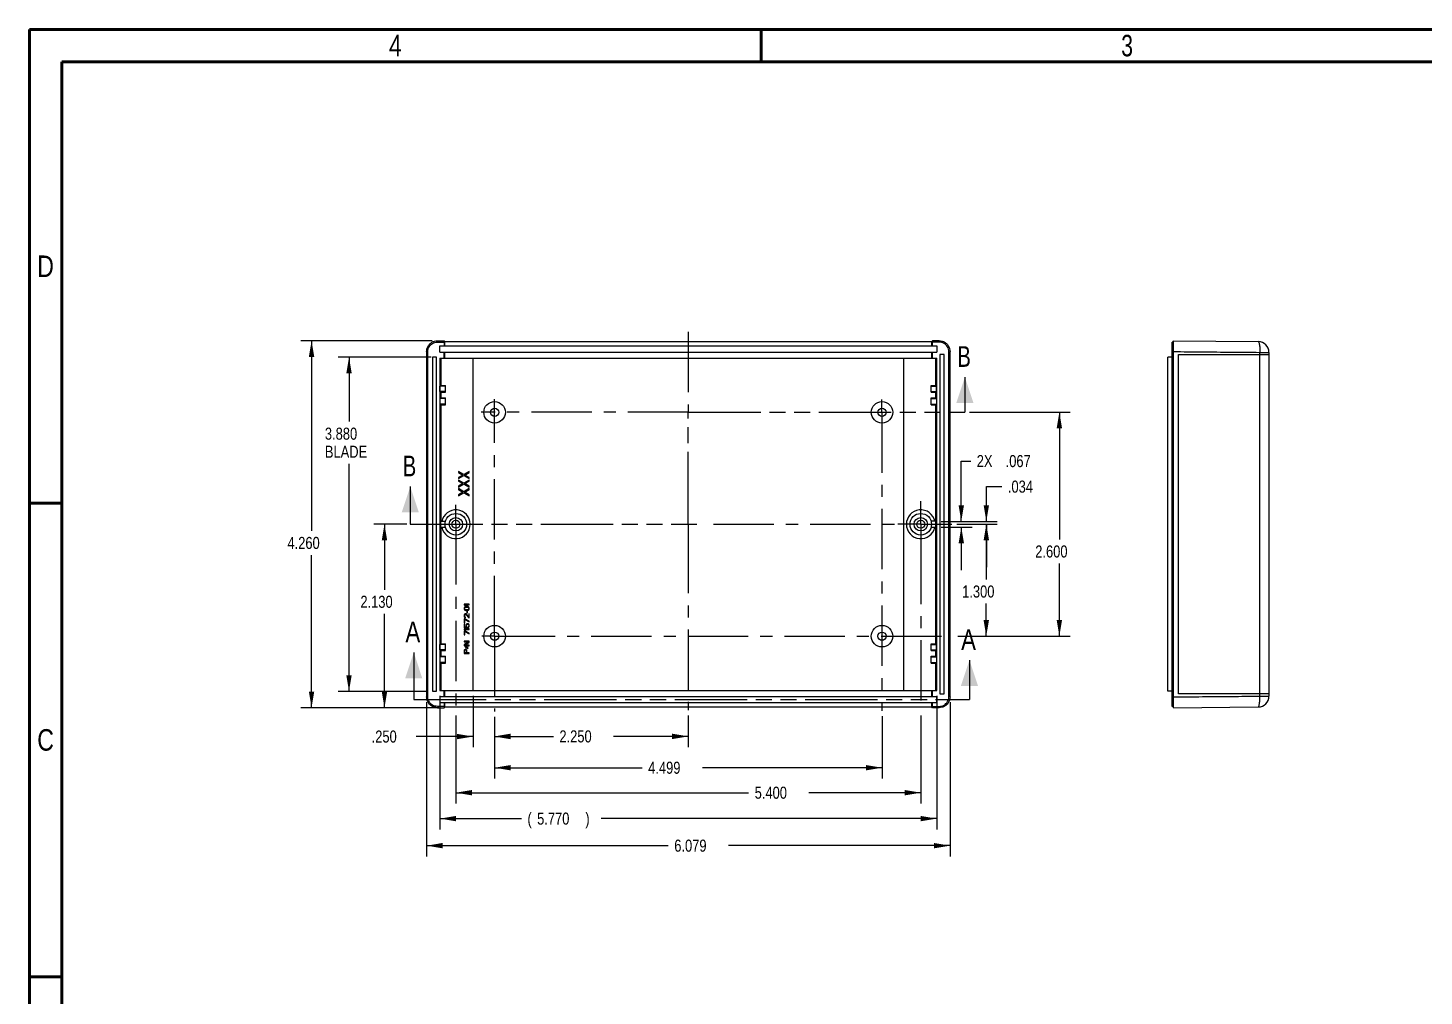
# Model space of a CAD drawing. Extents: x 0.7 to 34.8, y 0.4 to 22.5.
# Drawn here: x 0.73 to 16.95, y 11.28 to 22.52 of the extents above; entities that cross this region are included whole.
import ezdxf
from ezdxf.enums import TextEntityAlignment as Align

# ---------------------------------------------------------------- set-up
doc = ezdxf.new("R2010")
doc.units = 0
doc.header["$LTSCALE"] = 1.87
doc.header["$MEASUREMENT"] = 0
doc.linetypes.add('CENTER', pattern=[0.6, 0.375, -0.075, 0.075, -0.075])
doc.linetypes.add('PHANTOM', pattern=[0.8, 0.45, -0.05, 0.1, -0.05, 0.1, -0.05])
doc.layers.get('0').update_dxf_attribs({"linetype": 'CONTINUOUS'})
for name, color, linetype in [('5_ALL_CURVES', 7, 'CONTINUOUS'), ('8_ALL_NOTES_BALLOONS_SYMBOLS_GT', 7, 'CONTINUOUS'), ('DEFAULT_1', 7, 'CENTER'), ('DEFAULT_3', 7, 'PHANTOM'), ('DIMS-ALL', 7, 'CONTINUOUS')]:
    doc.layers.add(name, color=color, linetype=linetype)
doc.styles.get("Standard").update_dxf_attribs({"font": 'txt', "width": 0.8})
doc.styles.add('TEXTSTYLE_1', font='txt', dxfattribs={"width": 0.8})
doc.styles.add('TEXTSTYLE_2', font='txt', dxfattribs={"width": 0.8})
doc.dimstyles.new('DIMSTYLE_1', dxfattribs={"dimtxt": 0.14, "dimasz": 0.1875, "dimexe": 0.18, "dimexo": 0.0625, "dimgap": 0.09, "dimtad": 0, "dimtih": 1, "dimtoh": 1, "dimdec": 3, "dimzin": 4, "dimtxsty": 'STANDARD', "dimblk": '_ARROW_FILLED', "dimblk1": '_ARROW_FILLED', "dimblk2": '_ARROW_FILLED', "dimcen": 0.09, "dimazin": 3, "dimtfac": 1, "dimtdec": 3, "dimtofl": 0, "dimtmove": 0, "dimatfit": 3, "dimtolj": 1, "dimtzin": 4})

# ---------------------------------------------------------------- blocks, each defined once
blk = doc.blocks.new('_ARROW_FILLED')
at = {"color": 0, "linetype": 'BYBLOCK'}
blk.add_solid([(0, 0), (-1, 0.167), (-1, -0.167)], dxfattribs=at)
blk = doc.blocks.new('*D0')
at = {"layer": 'DIMS-ALL', "color": 2, "linetype": 'CONTINUOUS'}
for p, q in [((11.865, 16.788), (11.865, 17.191)), ((11.865, 17.191), (12.045, 17.191)), ((11.342, 16.788), (11.99, 16.788)), ((11.521, 16.754), (11.99, 16.754)), ((11.865, 16.754), (11.865, 16.254))]:
    blk.add_line(p, q, dxfattribs=at)
at = {"layer": 'DIMS-ALL', "color": 2, "linetype": 'CONTINUOUS', "xscale": 0.1875, "yscale": 0.1875, "zscale": 0.1875}
for p, rotation in [((11.865, 16.788), 270), ((11.865, 16.754), 90)]:
    blk.add_blockref('_ARROW_FILLED', p, dxfattribs=dict(at, rotation=rotation))
at = {"layer": 'DIMS-ALL', "color": 2, "linetype": 'CONTINUOUS', "width": 0.8}
blk.add_text('.034', height=0.14, dxfattribs=at).set_placement((12.115, 17.121))
blk = doc.blocks.new('*D1')
at = {"layer": 'DIMS-ALL', "color": 2, "linetype": 'CONTINUOUS'}
for p, q in [((11.574, 16.788), (11.574, 17.488)), ((11.574, 17.488), (11.683, 17.488)), ((11.342, 16.788), (11.699, 16.788)), ((11.342, 16.721), (11.699, 16.721)), ((11.574, 16.721), (11.574, 16.221))]:
    blk.add_line(p, q, dxfattribs=at)
at = {"layer": 'DIMS-ALL', "color": 2, "linetype": 'CONTINUOUS', "xscale": 0.1875, "yscale": 0.1875, "zscale": 0.1875}
for p, rotation in [((11.574, 16.788), 270), ((11.574, 16.721), 90)]:
    blk.add_blockref('_ARROW_FILLED', p, dxfattribs=dict(at, rotation=rotation))
at = {"layer": 'DIMS-ALL', "color": 2, "linetype": 'CONTINUOUS', "width": 0.8}
for s, p in [('2X ', (11.753, 17.418)), ('.067', (12.089, 17.418))]:
    blk.add_text(s, height=0.14, dxfattribs=at).set_placement(p)
blk = doc.blocks.new('*D2')
at = {"layer": 'DIMS-ALL', "color": 2, "linetype": 'CONTINUOUS'}
for p, q in [((11.527, 16.754), (11.989, 16.754)), ((11.864, 16.754), (11.864, 16.113)), ((11.864, 15.454), (11.864, 15.833)), ((11.535, 15.454), (11.989, 15.454))]:
    blk.add_line(p, q, dxfattribs=at)
at = {"layer": 'DIMS-ALL', "color": 2, "linetype": 'CONTINUOUS', "xscale": 0.1875, "yscale": 0.1875, "zscale": 0.1875}
for p, rotation in [((11.864, 16.754), 90), ((11.864, 15.454), 270)]:
    blk.add_blockref('_ARROW_FILLED', p, dxfattribs=dict(at, rotation=rotation))
at = {"layer": 'DIMS-ALL', "color": 2, "linetype": 'CONTINUOUS', "width": 0.8}
blk.add_text('1.300', height=0.14, dxfattribs=at).set_placement((11.584, 15.903))
blk = doc.blocks.new('*D3')
at = {"layer": 'DIMS-ALL', "color": 2, "linetype": 'CONTINUOUS'}
for p, q in [((6.153, 14.517), (6.153, 14.166)), ((8.403, 14.534), (8.403, 14.166)), ((6.153, 14.291), (6.836, 14.291)), ((8.403, 14.291), (7.536, 14.291))]:
    blk.add_line(p, q, dxfattribs=at)
at = {"layer": 'DIMS-ALL', "color": 2, "linetype": 'CONTINUOUS', "xscale": 0.1875, "yscale": 0.1875, "zscale": 0.1875, "rotation": 180}
blk.add_blockref('_ARROW_FILLED', (6.153, 14.291), dxfattribs=at)
at = {"layer": 'DIMS-ALL', "color": 2, "linetype": 'CONTINUOUS', "xscale": 0.1875, "yscale": 0.1875, "zscale": 0.1875}
blk.add_blockref('_ARROW_FILLED', (8.403, 14.291), dxfattribs=at)
at = {"layer": 'DIMS-ALL', "color": 2, "linetype": 'CONTINUOUS', "width": 0.8}
blk.add_text('2.250', height=0.14, dxfattribs=at).set_placement((6.906, 14.221))
blk = doc.blocks.new('*D4')
at = {"layer": 'DIMS-ALL', "color": 2, "linetype": 'CONTINUOUS'}
for p, q in [((5.903, 14.762), (5.903, 14.164)), ((6.153, 14.517), (6.153, 14.164)), ((5.903, 14.289), (5.243, 14.289)), ((6.153, 14.289), (6.653, 14.289))]:
    blk.add_line(p, q, dxfattribs=at)
at = {"layer": 'DIMS-ALL', "color": 2, "linetype": 'CONTINUOUS', "xscale": 0.1875, "yscale": 0.1875, "zscale": 0.1875}
blk.add_blockref('_ARROW_FILLED', (5.903, 14.289), dxfattribs=at)
at = {"layer": 'DIMS-ALL', "color": 2, "linetype": 'CONTINUOUS', "xscale": 0.1875, "yscale": 0.1875, "zscale": 0.1875, "rotation": 180}
blk.add_blockref('_ARROW_FILLED', (6.153, 14.289), dxfattribs=at)
at = {"layer": 'DIMS-ALL', "color": 2, "linetype": 'CONTINUOUS', "width": 0.8}
blk.add_text('.250', height=0.14, dxfattribs=at).set_placement((4.725, 14.219))
blk = doc.blocks.new('*D5')
at = {"layer": 'DIMS-ALL', "color": 2, "linetype": 'CONTINUOUS'}
for p, q in [((6.153, 14.517), (6.153, 13.802)), ((10.653, 14.526), (10.653, 13.802)), ((6.153, 13.927), (7.867, 13.927)), ((10.653, 13.927), (8.567, 13.927))]:
    blk.add_line(p, q, dxfattribs=at)
at = {"layer": 'DIMS-ALL', "color": 2, "linetype": 'CONTINUOUS', "xscale": 0.1875, "yscale": 0.1875, "zscale": 0.1875, "rotation": 180}
blk.add_blockref('_ARROW_FILLED', (6.153, 13.927), dxfattribs=at)
at = {"layer": 'DIMS-ALL', "color": 2, "linetype": 'CONTINUOUS', "xscale": 0.1875, "yscale": 0.1875, "zscale": 0.1875}
blk.add_blockref('_ARROW_FILLED', (10.653, 13.927), dxfattribs=at)
at = {"layer": 'DIMS-ALL', "color": 2, "linetype": 'CONTINUOUS', "width": 0.8}
blk.add_text('4.499', height=0.14, dxfattribs=at).set_placement((7.937, 13.857))
blk = doc.blocks.new('*D6')
at = {"layer": 'DIMS-ALL', "color": 2, "linetype": 'CONTINUOUS'}
for p, q in [((5.703, 14.534), (5.703, 13.512)), ((11.103, 14.534), (11.103, 13.512)), ((5.703, 13.637), (9.104, 13.637)), ((11.103, 13.637), (9.804, 13.637))]:
    blk.add_line(p, q, dxfattribs=at)
at = {"layer": 'DIMS-ALL', "color": 2, "linetype": 'CONTINUOUS', "xscale": 0.1875, "yscale": 0.1875, "zscale": 0.1875, "rotation": 180}
blk.add_blockref('_ARROW_FILLED', (5.703, 13.637), dxfattribs=at)
at = {"layer": 'DIMS-ALL', "color": 2, "linetype": 'CONTINUOUS', "xscale": 0.1875, "yscale": 0.1875, "zscale": 0.1875}
blk.add_blockref('_ARROW_FILLED', (11.103, 13.637), dxfattribs=at)
at = {"layer": 'DIMS-ALL', "color": 2, "linetype": 'CONTINUOUS', "width": 0.8}
blk.add_text('5.400', height=0.14, dxfattribs=at).set_placement((9.174, 13.567))
blk = doc.blocks.new('*D7')
at = {"layer": 'DIMS-ALL', "color": 2, "linetype": 'CONTINUOUS'}
for p, q in [((5.518, 14.762), (5.518, 13.211)), ((11.288, 14.762), (11.288, 13.211)), ((5.518, 13.336), (6.465, 13.336)), ((11.288, 13.336), (7.389, 13.336))]:
    blk.add_line(p, q, dxfattribs=at)
at = {"layer": 'DIMS-ALL', "color": 2, "linetype": 'CONTINUOUS', "xscale": 0.1875, "yscale": 0.1875, "zscale": 0.1875, "rotation": 180}
blk.add_blockref('_ARROW_FILLED', (5.518, 13.336), dxfattribs=at)
at = {"layer": 'DIMS-ALL', "color": 2, "linetype": 'CONTINUOUS', "xscale": 0.1875, "yscale": 0.1875, "zscale": 0.1875}
blk.add_blockref('_ARROW_FILLED', (11.288, 13.336), dxfattribs=at)
at = {"layer": 'DIMS-ALL', "color": 2, "linetype": 'CONTINUOUS', "width": 0.8}
for s, p in [('(', (6.535, 13.266)), ('5.770', (6.647, 13.266)), (')', (7.207, 13.266))]:
    blk.add_text(s, height=0.14, dxfattribs=at).set_placement(p)
blk = doc.blocks.new('*D8')
at = {"layer": 'DIMS-ALL', "color": 2, "linetype": 'CONTINUOUS'}
for p, q in [((5.363, 14.687), (5.363, 12.897)), ((11.443, 14.687), (11.443, 12.897)), ((5.363, 13.022), (8.17, 13.022)), ((11.443, 13.022), (8.87, 13.022))]:
    blk.add_line(p, q, dxfattribs=at)
at = {"layer": 'DIMS-ALL', "color": 2, "linetype": 'CONTINUOUS', "xscale": 0.1875, "yscale": 0.1875, "zscale": 0.1875, "rotation": 180}
blk.add_blockref('_ARROW_FILLED', (5.363, 13.022), dxfattribs=at)
at = {"layer": 'DIMS-ALL', "color": 2, "linetype": 'CONTINUOUS', "xscale": 0.1875, "yscale": 0.1875, "zscale": 0.1875}
blk.add_blockref('_ARROW_FILLED', (11.443, 13.022), dxfattribs=at)
at = {"layer": 'DIMS-ALL', "color": 2, "linetype": 'CONTINUOUS', "width": 0.8}
blk.add_text('6.079', height=0.14, dxfattribs=at).set_placement((8.24, 12.952))
blk = doc.blocks.new('*D9')
at = {"layer": 'DIMS-ALL', "color": 2, "linetype": 'CONTINUOUS'}
for p, q in [((5.135, 16.754), (4.749, 16.754)), ((4.874, 16.754), (4.874, 15.994)), ((4.874, 14.624), (4.874, 15.714)), ((5.405, 14.624), (4.749, 14.624))]:
    blk.add_line(p, q, dxfattribs=at)
at = {"layer": 'DIMS-ALL', "color": 2, "linetype": 'CONTINUOUS', "xscale": 0.1875, "yscale": 0.1875, "zscale": 0.1875}
for p, rotation in [((4.874, 16.754), 90), ((4.874, 14.624), 270)]:
    blk.add_blockref('_ARROW_FILLED', p, dxfattribs=dict(at, rotation=rotation))
at = {"layer": 'DIMS-ALL', "color": 2, "linetype": 'CONTINUOUS', "width": 0.8}
blk.add_text('2.130', height=0.14, dxfattribs=at).set_placement((4.594, 15.784))
blk = doc.blocks.new('*D10')
at = {"layer": 'DIMS-ALL', "color": 2, "linetype": 'CONTINUOUS'}
for p, q in [((5.416, 18.694), (4.337, 18.694)), ((4.462, 18.694), (4.462, 17.946)), ((4.462, 14.814), (4.462, 17.456)), ((5.371, 14.814), (4.337, 14.814))]:
    blk.add_line(p, q, dxfattribs=at)
at = {"layer": 'DIMS-ALL', "color": 2, "linetype": 'CONTINUOUS', "xscale": 0.1875, "yscale": 0.1875, "zscale": 0.1875}
for p, rotation in [((4.462, 18.694), 90), ((4.462, 14.814), 270)]:
    blk.add_blockref('_ARROW_FILLED', p, dxfattribs=dict(at, rotation=rotation))
at = {"layer": 'DIMS-ALL', "color": 2, "linetype": 'CONTINUOUS', "width": 0.8}
for s, p in [('3.880', (4.182, 17.736)), ('BLADE', (4.182, 17.526))]:
    blk.add_text(s, height=0.14, dxfattribs=at).set_placement(p)
blk = doc.blocks.new('*D11')
at = {"layer": 'DIMS-ALL', "color": 2, "linetype": 'CONTINUOUS'}
for p, q in [((5.426, 18.884), (3.902, 18.884)), ((4.027, 18.884), (4.027, 16.677)), ((4.027, 14.624), (4.027, 16.397)), ((5.506, 14.624), (3.902, 14.624))]:
    blk.add_line(p, q, dxfattribs=at)
at = {"layer": 'DIMS-ALL', "color": 2, "linetype": 'CONTINUOUS', "xscale": 0.1875, "yscale": 0.1875, "zscale": 0.1875}
for p, rotation in [((4.027, 18.884), 90), ((4.027, 14.624), 270)]:
    blk.add_blockref('_ARROW_FILLED', p, dxfattribs=dict(at, rotation=rotation))
at = {"layer": 'DIMS-ALL', "color": 2, "linetype": 'CONTINUOUS', "width": 0.8}
blk.add_text('4.260', height=0.14, dxfattribs=at).set_placement((3.747, 16.467))
blk = doc.blocks.new('*D13')
at = {"layer": 'DIMS-ALL', "color": 2, "linetype": 'CONTINUOUS'}
for p, q in [((11.669, 18.054), (12.838, 18.054)), ((12.713, 18.054), (12.713, 16.578)), ((12.713, 15.454), (12.713, 16.298)), ((11.535, 15.454), (12.838, 15.454))]:
    blk.add_line(p, q, dxfattribs=at)
at = {"layer": 'DIMS-ALL', "color": 2, "linetype": 'CONTINUOUS', "xscale": 0.1875, "yscale": 0.1875, "zscale": 0.1875}
for p, rotation in [((12.713, 18.054), 90), ((12.713, 15.454), 270)]:
    blk.add_blockref('_ARROW_FILLED', p, dxfattribs=dict(at, rotation=rotation))
at = {"layer": 'DIMS-ALL', "color": 2, "linetype": 'CONTINUOUS', "width": 0.8}
blk.add_text('2.600', height=0.14, dxfattribs=at).set_placement((12.433, 16.368))

msp = doc.modelspace()

# ---------------------------------------------------------------- linework, layer by layer
at = {"color": 7, "linetype": 'CONTINUOUS'}
for p, q in [((5.4882, 18.8692), (5.5682, 18.8692)), ((5.4885, 18.8841), (5.5683, 18.8841)), ((5.5182, 18.7542), (5.5182, 18.8242)), ((5.5182, 18.8242), (11.2882, 18.8242)), ((5.5683, 18.8841), (5.5682, 18.8242)), ((5.5683, 18.8841), (5.5766, 18.8758)), ((5.5766, 18.8242), (5.5766, 18.8758)), ((5.5766, 18.8758), (11.2298, 18.8758)), ((11.2381, 18.8841), (11.2298, 18.8758)), ((11.2298, 18.8242), (11.2298, 18.8758)), ((11.3179, 18.8841), (11.2381, 18.8841)), ((11.2382, 18.8242), (11.2381, 18.8841)), ((11.3182, 18.8692), (11.2382, 18.8692)), ((11.2882, 18.8242), (11.2882, 18.7542)), ((14.0229, 14.6392), (14.0229, 18.8692)), ((14.0379, 18.8692), (14.0229, 18.8692)), ((14.0379, 14.6243), (14.0379, 18.8841)), ((14.0379, 18.8841), (15.024, 18.8755)), ((5.3635, 18.7591), (5.3635, 14.7493)), ((5.3782, 14.7492), (5.3782, 18.7592)), ((5.4332, 18.6942), (5.4332, 14.8142)), ((5.4782, 18.6942), (5.4332, 18.6942)), ((5.4782, 14.8142), (5.4782, 18.6942)), ((5.5182, 18.7542), (11.2882, 18.7542)), ((5.5182, 18.6842), (5.5182, 14.8242)), ((5.5182, 18.6842), (11.2882, 18.6842)), ((5.5269, 18.6842), (5.5269, 18.3672)), ((5.5682, 18.6842), (5.5682, 18.7542)), ((5.5766, 18.6842), (5.5766, 18.7542)), ((11.2298, 18.6842), (11.2298, 18.7542)), ((11.2382, 18.6842), (11.2382, 18.7542)), ((11.2795, 18.3672), (11.2795, 18.6842)), ((11.2882, 14.8242), (11.2882, 18.6842)), ((11.3742, 18.7242), (11.3262, 18.7242)), ((11.3262, 18.7242), (11.3262, 14.7842)), ((11.3742, 14.7842), (11.3742, 18.7242)), ((11.4282, 14.7492), (11.4282, 18.7592)), ((11.4429, 14.7493), (11.4429, 18.7591)), ((13.9729, 14.8142), (13.9729, 18.6942)), ((14.0229, 18.6942), (13.9729, 18.6942)), ((14.0379, 18.7592), (14.0229, 18.7592)), ((15.0419, 14.7579), (15.0419, 18.7505)), ((15.0419, 18.7505), (15.1479, 18.7505)), ((15.1479, 18.7505), (15.1479, 14.7579)), ((5.5269, 18.3672), (5.5188, 18.359)), ((5.5188, 18.2954), (5.5188, 18.359)), ((5.5838, 18.359), (5.5188, 18.359)), ((5.5269, 18.3672), (5.5838, 18.3672)), ((5.5838, 18.2872), (5.5838, 18.3672)), ((11.2226, 18.3672), (11.2795, 18.3672)), ((11.2226, 18.2872), (11.2226, 18.3672)), ((11.2226, 18.359), (11.2876, 18.359)), ((11.2795, 18.3672), (11.2876, 18.359)), ((11.2876, 18.2954), (11.2876, 18.359)), ((11.6159, 18.462), (11.6159, 18.0542)), ((5.5269, 18.2872), (5.5188, 18.2954)), ((5.5838, 18.2954), (5.5188, 18.2954)), ((5.5269, 18.2212), (5.5188, 18.213)), ((5.5188, 18.213), (5.5188, 18.1494)), ((5.5838, 18.213), (5.5188, 18.213)), ((5.5269, 18.2872), (5.5269, 18.2212)), ((5.5269, 18.2872), (5.5838, 18.2872)), ((5.5269, 18.2212), (5.5838, 18.2212)), ((5.5838, 18.1412), (5.5838, 18.2212)), ((11.2226, 18.2954), (11.2876, 18.2954)), ((11.2226, 18.2872), (11.2795, 18.2872)), ((11.2226, 18.2212), (11.2795, 18.2212)), ((11.2226, 18.1412), (11.2226, 18.2212)), ((11.2226, 18.213), (11.2876, 18.213)), ((11.2795, 18.2872), (11.2876, 18.2954)), ((11.2795, 18.2212), (11.2795, 18.2872)), ((11.2795, 18.2212), (11.2876, 18.213)), ((11.2876, 18.213), (11.2876, 18.1494)), ((5.5269, 18.1412), (5.5188, 18.1494)), ((5.5838, 18.1494), (5.5188, 18.1494)), ((5.5269, 18.1412), (5.5269, 16.7872)), ((5.5269, 18.1412), (5.5838, 18.1412)), ((11.2226, 18.1494), (11.2876, 18.1494)), ((11.2226, 18.1412), (11.2795, 18.1412)), ((11.2795, 18.1412), (11.2876, 18.1494)), ((11.2795, 15.3672), (11.2795, 18.1412)), ((5.7351, 17.3673), (5.7351, 17.3548)), ((5.7958, 17.3319), (5.7351, 17.3673)), ((5.7351, 17.3548), (5.7853, 17.3257)), ((5.8592, 17.3673), (5.7958, 17.3319)), ((5.809, 17.3257), (5.8592, 17.3548)), ((5.8592, 17.3548), (5.8592, 17.3673)), ((5.174, 17.1909), (5.174, 16.7542)), ((5.7853, 17.3257), (5.7351, 17.2965)), ((5.7351, 17.284), (5.7958, 17.3194)), ((5.7351, 17.2965), (5.7351, 17.284)), ((5.7351, 17.2674), (5.7351, 17.2549)), ((5.7958, 17.232), (5.7351, 17.2674)), ((5.7351, 17.2549), (5.7853, 17.2258)), ((5.7853, 17.2258), (5.7351, 17.1966)), ((5.7351, 17.1841), (5.7958, 17.2195)), ((5.7351, 17.1966), (5.7351, 17.1841)), ((5.7958, 17.3194), (5.8592, 17.284)), ((5.8592, 17.2674), (5.7958, 17.232)), ((5.7958, 17.2195), (5.8592, 17.1841)), ((5.8592, 17.2965), (5.809, 17.3257)), ((5.809, 17.2258), (5.8592, 17.2549)), ((5.8592, 17.1966), (5.809, 17.2258)), ((5.8592, 17.284), (5.8592, 17.2965)), ((5.8592, 17.2549), (5.8592, 17.2674)), ((5.8592, 17.1841), (5.8592, 17.1966)), ((5.7351, 17.1675), (5.7351, 17.155)), ((5.7958, 17.1321), (5.7351, 17.1675)), ((5.7351, 17.155), (5.7853, 17.1258)), ((5.7853, 17.1258), (5.7351, 17.0967)), ((5.7351, 17.0842), (5.7958, 17.1196)), ((5.7351, 17.0967), (5.7351, 17.0842)), ((5.8592, 17.1675), (5.7958, 17.1321)), ((5.7958, 17.1196), (5.8592, 17.0842)), ((5.809, 17.1258), (5.8592, 17.155)), ((5.8592, 17.0967), (5.809, 17.1258)), ((5.8592, 17.155), (5.8592, 17.1675)), ((5.8592, 17.0842), (5.8592, 17.0967)), ((5.5266, 16.7872), (5.5266, 16.7212)), ((5.5826, 16.7872), (5.5266, 16.7872)), ((5.5266, 16.7212), (5.5826, 16.7212)), ((5.5269, 16.7212), (5.5269, 15.3672)), ((11.2795, 16.7882), (11.2235, 16.7882)), ((11.2238, 16.7212), (11.2795, 16.7212)), ((5.7995, 15.8252), (5.7995, 15.8174)), ((5.8589, 15.8252), (5.7995, 15.8252)), ((5.7995, 15.8174), (5.8083, 15.8096)), ((5.8008, 15.7836), (5.7995, 15.7758)), ((5.7995, 15.7758), (5.8008, 15.768)), ((5.8045, 15.7901), (5.8008, 15.7836)), ((5.8008, 15.768), (5.8045, 15.7615)), ((5.8083, 15.794), (5.8045, 15.7901)), ((5.8045, 15.7615), (5.8083, 15.7576)), ((5.8058, 15.7758), (5.8071, 15.7823)), ((5.8071, 15.7693), (5.8058, 15.7758)), ((5.8071, 15.7823), (5.8096, 15.7862)), ((5.8096, 15.7654), (5.8071, 15.7693)), ((5.8083, 15.8096), (5.8185, 15.8096)), ((5.8134, 15.7966), (5.8083, 15.794)), ((5.8083, 15.7576), (5.8134, 15.755)), ((5.8185, 15.8096), (5.8096, 15.8174)), ((5.8096, 15.8174), (5.8589, 15.8174)), ((5.8096, 15.7862), (5.8172, 15.7914)), ((5.8172, 15.7602), (5.8096, 15.7654)), ((5.8172, 15.7979), (5.8134, 15.7966)), ((5.8134, 15.755), (5.8172, 15.7537)), ((5.8235, 15.7992), (5.8172, 15.7979)), ((5.8172, 15.7914), (5.8248, 15.7927)), ((5.8248, 15.7589), (5.8172, 15.7602)), ((5.8172, 15.7537), (5.8235, 15.7524)), ((5.8349, 15.7992), (5.8235, 15.7992)), ((5.8235, 15.7524), (5.8349, 15.7524)), ((5.8248, 15.7927), (5.8336, 15.7927)), ((5.8336, 15.7589), (5.8248, 15.7589)), ((5.8311, 15.742), (5.8311, 15.7238)), ((5.8374, 15.742), (5.8311, 15.742)), ((5.8336, 15.7927), (5.8412, 15.7914)), ((5.8412, 15.7602), (5.8336, 15.7589)), ((5.8412, 15.7979), (5.8349, 15.7992)), ((5.8349, 15.7524), (5.8412, 15.7537)), ((5.8374, 15.7238), (5.8374, 15.742)), ((5.845, 15.7966), (5.8412, 15.7979)), ((5.8412, 15.7914), (5.8488, 15.7862)), ((5.8488, 15.7654), (5.8412, 15.7602)), ((5.8412, 15.7537), (5.845, 15.755)), ((5.8501, 15.794), (5.845, 15.7966)), ((5.845, 15.755), (5.8501, 15.7576)), ((5.8488, 15.7862), (5.8513, 15.7823)), ((5.8513, 15.7693), (5.8488, 15.7654)), ((5.8539, 15.7901), (5.8501, 15.794)), ((5.8501, 15.7576), (5.8539, 15.7615)), ((5.8513, 15.7823), (5.8526, 15.7758)), ((5.8526, 15.7758), (5.8513, 15.7693)), ((5.8577, 15.7836), (5.8539, 15.7901)), ((5.8539, 15.7615), (5.8577, 15.768)), ((5.8589, 15.7758), (5.8577, 15.7836)), ((5.8577, 15.768), (5.8589, 15.7758)), ((5.8589, 15.8174), (5.8589, 15.8252)), ((5.8008, 15.7017), (5.7995, 15.6939)), ((5.7995, 15.6939), (5.7995, 15.6887)), ((5.7995, 15.6887), (5.8008, 15.6796)), ((5.7995, 15.6561), (5.7995, 15.6093)), ((5.8058, 15.6561), (5.7995, 15.6561)), ((5.7995, 15.6093), (5.8058, 15.6093)), ((5.7995, 15.5963), (5.7995, 15.5521)), ((5.8058, 15.5963), (5.7995, 15.5963)), ((5.8033, 15.7069), (5.8008, 15.7017)), ((5.8008, 15.6796), (5.8033, 15.6744)), ((5.8083, 15.7121), (5.8033, 15.7069)), ((5.8033, 15.6744), (5.8083, 15.6692)), ((5.8058, 15.6926), (5.8071, 15.6991)), ((5.8058, 15.6874), (5.8058, 15.6926)), ((5.8071, 15.6809), (5.8058, 15.6874)), ((5.8589, 15.6301), (5.8058, 15.6561)), ((5.8058, 15.6093), (5.8058, 15.6483)), ((5.8058, 15.6483), (5.8589, 15.6223)), ((5.8058, 15.5586), (5.8058, 15.5963)), ((5.8071, 15.6991), (5.8096, 15.703)), ((5.8096, 15.677), (5.8071, 15.6809)), ((5.8134, 15.7134), (5.8083, 15.7121)), ((5.8083, 15.6692), (5.8134, 15.6679)), ((5.8096, 15.703), (5.8134, 15.7056)), ((5.8134, 15.6744), (5.8096, 15.677)), ((5.8159, 15.7134), (5.8134, 15.7134)), ((5.8134, 15.7056), (5.8159, 15.7056)), ((5.8134, 15.6679), (5.8134, 15.6744)), ((5.821, 15.7121), (5.8159, 15.7134)), ((5.8159, 15.7056), (5.821, 15.703)), ((5.8248, 15.7095), (5.821, 15.7121)), ((5.821, 15.703), (5.8526, 15.6666)), ((5.8222, 15.5859), (5.821, 15.5794)), ((5.821, 15.5794), (5.821, 15.5716)), ((5.821, 15.5716), (5.8222, 15.5651)), ((5.826, 15.5924), (5.8222, 15.5859)), ((5.8526, 15.677), (5.8248, 15.7095)), ((5.8311, 15.5963), (5.826, 15.5924)), ((5.8273, 15.5794), (5.8286, 15.5846)), ((5.8273, 15.5716), (5.8273, 15.5794)), ((5.8286, 15.5664), (5.8273, 15.5716)), ((5.8286, 15.5846), (5.8311, 15.5885)), ((5.8311, 15.7238), (5.8374, 15.7238)), ((5.8374, 15.5989), (5.8311, 15.5963)), ((5.8311, 15.5885), (5.8349, 15.5911)), ((5.8349, 15.5911), (5.8387, 15.5924)), ((5.8425, 15.5989), (5.8374, 15.5989)), ((5.8387, 15.5924), (5.8412, 15.5924)), ((5.8412, 15.5924), (5.845, 15.5911)), ((5.8488, 15.5963), (5.8425, 15.5989)), ((5.845, 15.5911), (5.8488, 15.5885)), ((5.8539, 15.5924), (5.8488, 15.5963)), ((5.8488, 15.5885), (5.8513, 15.5846)), ((5.8513, 15.5846), (5.8526, 15.5794)), ((5.8526, 15.5716), (5.8513, 15.5664)), ((5.8526, 15.7134), (5.8526, 15.677)), ((5.8589, 15.7134), (5.8526, 15.7134)), ((5.8526, 15.6666), (5.8589, 15.6666)), ((5.8526, 15.5794), (5.8526, 15.5716)), ((5.8577, 15.5859), (5.8539, 15.5924)), ((5.8589, 15.5794), (5.8577, 15.5859)), ((5.8577, 15.5651), (5.8589, 15.5716)), ((5.8589, 15.6666), (5.8589, 15.7134)), ((5.8589, 15.6223), (5.8589, 15.6301)), ((5.8589, 15.5716), (5.8589, 15.5794)), ((5.7995, 15.5521), (5.8324, 15.5521)), ((5.7995, 15.5417), (5.7995, 15.5339)), ((5.8589, 15.5417), (5.7995, 15.5417)), ((5.7995, 15.5339), (5.8083, 15.5261)), ((5.7995, 15.5157), (5.7995, 15.4688)), ((5.8058, 15.5157), (5.7995, 15.5157)), ((5.7995, 15.4688), (5.8058, 15.4688)), ((5.826, 15.5586), (5.8058, 15.5586)), ((5.8589, 15.4896), (5.8058, 15.5157)), ((5.8058, 15.4688), (5.8058, 15.5079)), ((5.8058, 15.5079), (5.8589, 15.4818)), ((5.8083, 15.5261), (5.8185, 15.5261)), ((5.8185, 15.5261), (5.8096, 15.5339)), ((5.8096, 15.5339), (5.8589, 15.5339)), ((5.8222, 15.5651), (5.826, 15.5586)), ((5.8324, 15.5612), (5.8286, 15.5664)), ((5.8324, 15.5521), (5.8324, 15.5612)), ((5.8488, 15.5625), (5.8437, 15.5599)), ((5.8437, 15.5599), (5.8437, 15.5521)), ((5.8437, 15.5521), (5.8488, 15.5547)), ((5.8513, 15.5664), (5.8488, 15.5625)), ((5.8488, 15.5547), (5.8539, 15.5586)), ((5.8539, 15.5586), (5.8577, 15.5651)), ((5.8589, 15.5339), (5.8589, 15.5417)), ((5.8589, 15.4818), (5.8589, 15.4896)), ((5.2139, 15.2644), (5.2139, 14.7192)), ((5.5269, 15.3672), (5.5188, 15.359)), ((5.5188, 15.2954), (5.5188, 15.359)), ((5.5838, 15.359), (5.5188, 15.359)), ((5.5269, 15.2872), (5.5188, 15.2954)), ((5.5838, 15.2954), (5.5188, 15.2954)), ((5.5269, 15.3672), (5.5838, 15.3672)), ((5.5269, 15.2872), (5.5269, 15.2212)), ((5.5269, 15.2872), (5.5838, 15.2872)), ((5.5838, 15.2872), (5.5838, 15.3672)), ((5.7995, 15.396), (5.7995, 15.3882)), ((5.8589, 15.396), (5.7995, 15.396)), ((5.7995, 15.3882), (5.8501, 15.3882)), ((5.8501, 15.3882), (5.7995, 15.3557)), ((5.7995, 15.3557), (5.7995, 15.344)), ((5.7995, 15.344), (5.8589, 15.344)), ((5.8008, 15.2919), (5.7995, 15.2854)), ((5.7995, 15.2854), (5.7995, 15.2542)), ((5.7995, 15.2542), (5.8589, 15.2542)), ((5.8045, 15.2971), (5.8008, 15.2919)), ((5.8096, 15.301), (5.8045, 15.2971)), ((5.8058, 15.2867), (5.8071, 15.2906)), ((5.8058, 15.262), (5.8058, 15.2867)), ((5.8248, 15.262), (5.8058, 15.262)), ((5.8071, 15.3518), (5.8589, 15.3843)), ((5.8589, 15.3518), (5.8071, 15.3518)), ((5.8071, 15.2906), (5.8096, 15.2932)), ((5.8134, 15.3023), (5.8096, 15.301)), ((5.8096, 15.2932), (5.8134, 15.2945)), ((5.8147, 15.3335), (5.8121, 15.3296)), ((5.8121, 15.3296), (5.8437, 15.3127)), ((5.8185, 15.3023), (5.8134, 15.3023)), ((5.8134, 15.2945), (5.8172, 15.2945)), ((5.8463, 15.3166), (5.8147, 15.3335)), ((5.8172, 15.2945), (5.821, 15.2932)), ((5.8222, 15.301), (5.8185, 15.3023)), ((5.821, 15.2932), (5.8235, 15.2906)), ((5.8273, 15.2971), (5.8222, 15.301)), ((5.8235, 15.2906), (5.8248, 15.2867)), ((5.8248, 15.2867), (5.8248, 15.262)), ((5.8311, 15.2919), (5.8273, 15.2971)), ((5.8324, 15.2854), (5.8311, 15.2919)), ((5.8324, 15.262), (5.8324, 15.2854)), ((5.8589, 15.262), (5.8324, 15.262)), ((5.8437, 15.3127), (5.8463, 15.3166)), ((5.8589, 15.3843), (5.8589, 15.396)), ((5.8589, 15.344), (5.8589, 15.3518)), ((5.8589, 15.2542), (5.8589, 15.262)), ((11.2226, 15.3672), (11.2795, 15.3672)), ((11.2226, 15.2872), (11.2226, 15.3672)), ((11.2226, 15.359), (11.2876, 15.359)), ((11.2226, 15.2954), (11.2876, 15.2954)), ((11.2226, 15.2872), (11.2795, 15.2872)), ((11.2795, 15.3672), (11.2876, 15.359)), ((11.2795, 15.2872), (11.2876, 15.2954)), ((11.2795, 15.2212), (11.2795, 15.2872)), ((11.2876, 15.2954), (11.2876, 15.359)), ((5.5269, 15.2212), (5.5188, 15.213)), ((5.5188, 15.213), (5.5188, 15.1494)), ((5.5838, 15.213), (5.5188, 15.213)), ((5.5269, 15.1412), (5.5188, 15.1494)), ((5.5838, 15.1494), (5.5188, 15.1494)), ((5.5269, 15.2212), (5.5838, 15.2212)), ((5.5269, 15.1412), (5.5269, 14.8242)), ((5.5269, 15.1412), (5.5838, 15.1412)), ((5.5838, 15.1412), (5.5838, 15.2212)), ((11.2226, 15.2212), (11.2795, 15.2212)), ((11.2226, 15.1412), (11.2226, 15.2212)), ((11.2226, 15.213), (11.2876, 15.213)), ((11.2226, 15.1494), (11.2876, 15.1494)), ((11.2226, 15.1412), (11.2795, 15.1412)), ((11.2795, 15.2212), (11.2876, 15.213)), ((11.2795, 15.1412), (11.2876, 15.1494)), ((11.2795, 14.8242), (11.2795, 15.1412)), ((11.2876, 15.213), (11.2876, 15.1494)), ((11.6686, 15.1744), (11.6686, 14.7192)), ((5.4332, 14.8142), (5.4782, 14.8142)), ((5.5182, 14.8242), (11.2882, 14.8242)), ((5.5682, 14.7542), (5.5682, 14.8242)), ((5.5766, 14.7542), (5.5766, 14.8242)), ((11.2298, 14.7542), (11.2298, 14.8242)), ((11.2382, 14.7542), (11.2382, 14.8242)), ((11.3262, 14.7842), (11.3742, 14.7842)), ((14.0229, 14.8142), (13.9729, 14.8142)), ((15.0419, 14.7579), (15.1479, 14.7579)), ((5.5682, 14.6392), (5.4882, 14.6392)), ((5.4885, 14.6243), (5.5683, 14.6243)), ((5.5182, 14.7542), (5.5182, 14.6842)), ((5.5182, 14.7542), (11.2882, 14.7542)), ((5.5182, 14.6842), (11.2882, 14.6842)), ((5.5682, 14.6842), (5.5683, 14.6243)), ((5.5683, 14.6243), (5.5766, 14.6326)), ((5.5766, 14.6326), (5.5766, 14.6842)), ((5.5766, 14.6326), (11.2298, 14.6326)), ((11.2298, 14.6326), (11.2298, 14.6842)), ((11.2381, 14.6243), (11.2298, 14.6326)), ((11.2381, 14.6243), (11.2382, 14.6842)), ((11.3179, 14.6243), (11.2381, 14.6243)), ((11.2382, 14.6392), (11.3182, 14.6392)), ((11.2882, 14.6842), (11.2882, 14.7542)), ((14.0379, 14.7492), (14.0229, 14.7492)), ((14.0379, 14.6392), (14.0229, 14.6392)), ((14.0379, 14.6243), (15.024, 14.6329))]:
    msp.add_line(p, q, dxfattribs=at)
at = {"color": 7, "linetype": 'PHANTOM', "const_width": 0.035}
for points in [[(0.75, 0.5), (0.75, 22.5)], [(0.75, 22.5), (34.75, 22.5)]]:
    msp.add_lwpolyline(points, dxfattribs=at)
at = {"color": 7, "linetype": 'CONTINUOUS', "const_width": 0.035}
for points in [[(9.25, 22.125), (9.25, 22.5)], [(1.125, 0.875), (1.125, 22.125)], [(1.125, 22.125), (34.375, 22.125)], [(0.75, 17), (1.125, 17)], [(0.75, 11.5), (1.125, 11.5)]]:
    msp.add_lwpolyline(points, dxfattribs=at)
at = {"color": 7, "linetype": 'CONTINUOUS'}
for centre, radius in [((6.1529, 18.0543), 0.125), ((10.6529, 18.0543), 0.125), ((6.1535, 18.0541), 0.048), ((10.6529, 18.0541), 0.048), ((5.7032, 16.7542), 0.125), ((11.1032, 16.7542), 0.125), ((5.7032, 16.7542), 0.078), ((5.7032, 16.7542), 0.047), ((11.1032, 16.7542), 0.078), ((11.1032, 16.7542), 0.047), ((6.1529, 15.4543), 0.125), ((10.6529, 15.4543), 0.125), ((6.1535, 15.4543), 0.048), ((10.6529, 15.4543), 0.048)]:
    msp.add_circle(centre, radius, dxfattribs=at)
for centre, radius, start, end in [((15.0229, 18.7505), 0.125, 0, 89.5), ((5.7032, 16.7542), 0.167, 191.39693, 168.60307), ((11.1032, 16.7542), 0.167, 11.76451, 348.60307), ((15.0229, 14.7579), 0.125, 270.5, 360)]:
    msp.add_arc(centre, radius, start, end, dxfattribs=at)
for points, knots in [([(5.3635, 18.7591), (5.3635, 18.7699), (5.3663, 18.7918), (5.379, 18.8223), (5.399, 18.8484), (5.4252, 18.8685), (5.4557, 18.8812), (5.4776, 18.8841), (5.4885, 18.8841)], [0, 0, 0, 0, 0.1655844, 0.3345377, 0.4997575, 0.665056, 0.8341539, 1, 1, 1, 1]), ([(11.3179, 18.8841), (11.3288, 18.8841), (11.3507, 18.8812), (11.3812, 18.8685), (11.4073, 18.8484), (11.4274, 18.8223), (11.4401, 18.7918), (11.4429, 18.7699), (11.4429, 18.7591)], [0, 0, 0, 0, 0.1659801, 0.3349444, 0.5001634, 0.6654625, 0.8345485, 1, 1, 1, 1]), ([(15.024, 18.8755), (15.0261, 18.8754), (15.0308, 18.8688), (15.034, 18.8567), (15.0378, 18.8368), (15.0402, 18.8116), (15.0418, 18.7821), (15.042, 18.7612), (15.0419, 18.7505)], [0, 0, 0, 0, 0.050659, 0.1540669, 0.3114321, 0.513934, 0.7486253, 1, 1, 1, 1]), ([(14.0379, 18.7591), (14.1498, 18.7581), (14.3734, 18.7562), (14.7081, 18.7533), (14.9308, 18.7514), (15.0419, 18.7505)], [0, 0, 0, 0, 0.3345096, 0.6680653, 1, 1, 1, 1]), ([(14.0379, 14.7493), (14.1498, 14.7503), (14.3734, 14.7522), (14.7081, 14.7551), (14.9308, 14.757), (15.0419, 14.7579)], [0, 0, 0, 0, 0.3345096, 0.6680653, 1, 1, 1, 1]), ([(15.024, 14.6329), (15.0261, 14.633), (15.0308, 14.6396), (15.034, 14.6517), (15.0378, 14.6716), (15.0402, 14.6968), (15.0418, 14.7263), (15.042, 14.7472), (15.0419, 14.7579)], [0, 0, 0, 0, 0.0506421, 0.1540087, 0.3113343, 0.5138262, 0.7485493, 1, 1, 1, 1]), ([(5.4885, 14.6243), (5.4776, 14.6243), (5.4557, 14.6272), (5.4252, 14.6399), (5.399, 14.66), (5.3789, 14.6861), (5.3663, 14.7166), (5.3635, 14.7385), (5.3635, 14.7493)], [0, 0, 0, 0, 0.1659801, 0.3349444, 0.5001634, 0.6654625, 0.8345485, 1, 1, 1, 1]), ([(11.4429, 14.7493), (11.4429, 14.7385), (11.4401, 14.7166), (11.4274, 14.6861), (11.4073, 14.66), (11.3812, 14.6399), (11.3507, 14.6272), (11.3287, 14.6243), (11.3179, 14.6243)], [0, 0, 0, 0, 0.1655844, 0.3345377, 0.4997575, 0.665056, 0.8341539, 1, 1, 1, 1])]:
    msp.add_open_spline(points, degree=3, knots=knots, dxfattribs=at)
for points in [[(5.3782, 18.7592), (5.3782, 18.7691), (5.3807, 18.7879), (5.3918, 18.8149), (5.4095, 18.8379), (5.4325, 18.8556), (5.4595, 18.8667), (5.4783, 18.8692), (5.4882, 18.8692)], [(11.4282, 18.7592), (11.4282, 18.7691), (11.4257, 18.7879), (11.4146, 18.8149), (11.3969, 18.8379), (11.3738, 18.8556), (11.3469, 18.8667), (11.3281, 18.8692), (11.3182, 18.8692)], [(5.4882, 14.6392), (5.4783, 14.6392), (5.4595, 14.6417), (5.4325, 14.6528), (5.4095, 14.6705), (5.3918, 14.6935), (5.3807, 14.7205), (5.3782, 14.7393), (5.3782, 14.7492)], [(11.3182, 14.6392), (11.3281, 14.6392), (11.3469, 14.6417), (11.3738, 14.6528), (11.3969, 14.6705), (11.4146, 14.6935), (11.4257, 14.7205), (11.4282, 14.7393), (11.4282, 14.7492)]]:
    msp.add_open_spline(points, degree=3, dxfattribs=at)
for points in [[(11.7159, 18.162), (11.6159, 18.462), (11.5159, 18.162)], [(5.274, 16.8909), (5.174, 17.1909), (5.074, 16.8909)], [(5.3139, 14.9644), (5.2139, 15.2644), (5.1139, 14.9644)], [(11.7686, 14.8744), (11.6686, 15.1744), (11.5686, 14.8744)]]:
    msp.add_solid(points, dxfattribs=at)
at = {"layer": '5_ALL_CURVES', "color": 40, "linetype": 'CONTINUOUS'}
for p, q in [((5.9032, 14.8242), (5.9032, 18.6842)), ((10.9029, 18.6841), (10.9029, 14.8243)), ((14.0979, 14.7842), (14.0979, 18.7242)), ((14.0979, 18.7242), (15.1479, 18.7242)), ((15.1479, 14.7842), (14.0979, 14.7842))]:
    msp.add_line(p, q, dxfattribs=at)
at = {"layer": 'DEFAULT_1', "color": 2, "linetype": 'CENTER'}
for p, q in [((8.4032, 18.9881), (8.4032, 18.0542)), ((6.1535, 15.4543), (6.1535, 18.2071)), ((10.6529, 18.0541), (10.6529, 18.2021)), ((8.4032, 18.0542), (5.9967, 18.0541)), ((10.6529, 18.0541), (10.6529, 14.5881)), ((5.7032, 16.7542), (5.7032, 16.9792)), ((11.1032, 16.9792), (11.1032, 17.0212)), ((11.1032, 16.7542), (11.1032, 16.9792)), ((5.7032, 16.7542), (5.7032, 14.5961)), ((8.4032, 16.7542), (8.4032, 16.6541)), ((8.4032, 16.7542), (8.5033, 16.7542)), ((8.6958, 16.7542), (10.8362, 16.7542)), ((10.8782, 16.7542), (10.8362, 16.7542)), ((11.1032, 16.7542), (10.8782, 16.7542)), ((11.1032, 16.7542), (11.3282, 16.7542)), ((11.1032, 16.7542), (11.1032, 16.5292)), ((11.3282, 16.7542), (11.3702, 16.7542)), ((11.3702, 16.7542), (11.4649, 16.7542)), ((8.4032, 16.6541), (8.4032, 14.5964)), ((11.1032, 16.5292), (11.1032, 14.5961)), ((6.1535, 15.4543), (6.0055, 15.4543)), ((6.1535, 15.4543), (6.1535, 14.5797)), ((6.1535, 15.4543), (11.4725, 15.4543))]:
    msp.add_line(p, q, dxfattribs=at)
at = {"layer": 'DEFAULT_3', "color": 7, "linetype": 'PHANTOM'}
for p, q in [((8.4032, 16.7542), (8.4032, 18.0542)), ((8.4032, 18.0542), (11.6159, 18.0542)), ((5.174, 16.7542), (8.4032, 16.7542)), ((5.2139, 14.7192), (11.6686, 14.7192))]:
    msp.add_line(p, q, dxfattribs=at)

# ---------------------------------------------------------------- texts
at = {"color": 2, "linetype": 'CONTINUOUS', "style": 'TEXTSTYLE_1'}
for s, width, p in [('4', 0.8, (5, 22.1875)), ('3', 0.733333, (13.5, 22.1875)), ('D', 0.8, (0.9375, 19.625)), ('C', 0.8, (0.9375, 14.125))]:
    msp.add_text(s, height=0.25, dxfattribs=dict(at, width=width)).set_placement(p, align=Align.CENTER)
at = {"color": 7, "linetype": 'CONTINUOUS', "style": 'TEXTSTYLE_1'}
for s, width, p in [('B', 0.733333, (11.5279, 18.582)), ('B', 0.733333, (5.086, 17.3109)), ('A', 0.8, (5.1179, 15.3844)), ('A', 0.8, (11.5726, 15.2944))]:
    msp.add_text(s, height=0.24, dxfattribs=dict(at, width=width)).set_placement(p)
at = {"layer": '8_ALL_NOTES_BALLOONS_SYMBOLS_GT', "color": 2, "linetype": 'CONTINUOUS', "style": 'TEXTSTYLE_2', "oblique": 15, "width": 1.158974}
msp.add_text('PRELIMINARY !!!', height=2, rotation=20, dxfattribs=at).set_placement((2.7205, 3.0083))

# ---------------------------------------------------------------- dimensions: what is measured, and where the dimension line sits
at = {"layer": 'DIMS-ALL', "color": 2, "linetype": 'CONTINUOUS'}
for base, p1, p2, angle, picture, middle in [((4.0267, 14.6243), (5.426, 18.8841), (5.5058, 14.6243), 270, '*D11', (4.0267, 16.5373)), ((12.7132, 15.4543), (11.6695, 18.0541), (11.535, 15.4543), 270, '*D13', (12.7132, 16.4378)), ((11.8651, 16.7882), (11.5213, 16.7542), (11.342, 16.7882), 90, '*D0', (12.3391, 17.191)), ((4.8741, 14.6243), (5.1353, 16.7542), (5.4054, 14.6243), 270, '*D9', (4.8741, 15.8543)), ((11.8642, 15.4543), (11.5274, 16.7542), (11.535, 15.4543), 270, '*D2', (11.8642, 15.9734)), ((5.3635, 13.0218), (11.4429, 14.6868), (5.3635, 14.6868), 180, '*D8', (8.5196, 13.0218))]:
    dim = msp.add_linear_dim(base=base, p1=p1, p2=p2, angle=angle, dimstyle='DIMSTYLE_1', dxfattribs=at)
    dim.commit()
    dim.dimension.update_dxf_attribs({"geometry": picture, "text_midpoint": middle, "dimtype": 160})
for base, p1, p2, text, picture, middle in [((4.4621, 14.8142), (5.4157, 18.6942), (5.3707, 14.8142), '<>\\PBLADE', '*D10', (4.4621, 17.7013)), ((11.5741, 16.7212), (11.342, 16.7882), (11.342, 16.7212), '2X <>', '*D1', (12.1448, 17.4882))]:
    dim = msp.add_linear_dim(base=base, p1=p1, p2=p2, angle=270, text=text, dimstyle='DIMSTYLE_1', dxfattribs=at)
    dim.commit()
    dim.dimension.update_dxf_attribs({"geometry": picture, "text_midpoint": middle, "dimtype": 160})
for base, p1, p2, picture, middle in [((6.1535, 14.2895), (5.9032, 14.7617), (6.1535, 14.5172), '*D4', (4.9491, 14.2895)), ((11.1032, 13.6366), (5.7032, 14.5336), (11.1032, 14.5336), '*D6', (9.4545, 13.6366)), ((8.4032, 14.2909), (6.1535, 14.5172), (8.4032, 14.5339), '*D3', (7.1859, 14.2909)), ((10.6529, 13.9269), (6.1535, 14.5172), (10.6529, 14.5256), '*D5', (8.2167, 13.9269))]:
    dim = msp.add_linear_dim(base=base, p1=p1, p2=p2, dimstyle='DIMSTYLE_1', dxfattribs=at)
    dim.commit()
    dim.dimension.update_dxf_attribs({"geometry": picture, "text_midpoint": middle, "dimtype": 160})
dim = msp.add_linear_dim(base=(11.2882, 13.3361), p1=(5.5182, 14.7617), p2=(11.2882, 14.7617), text='(<>)', dimstyle='DIMSTYLE_1', dxfattribs=at)
dim.commit()
dim.dimension.update_dxf_attribs({"geometry": '*D7', "text_midpoint": (6.9272, 13.3361), "dimtype": 160})

doc.saveas('drawing.dxf')
